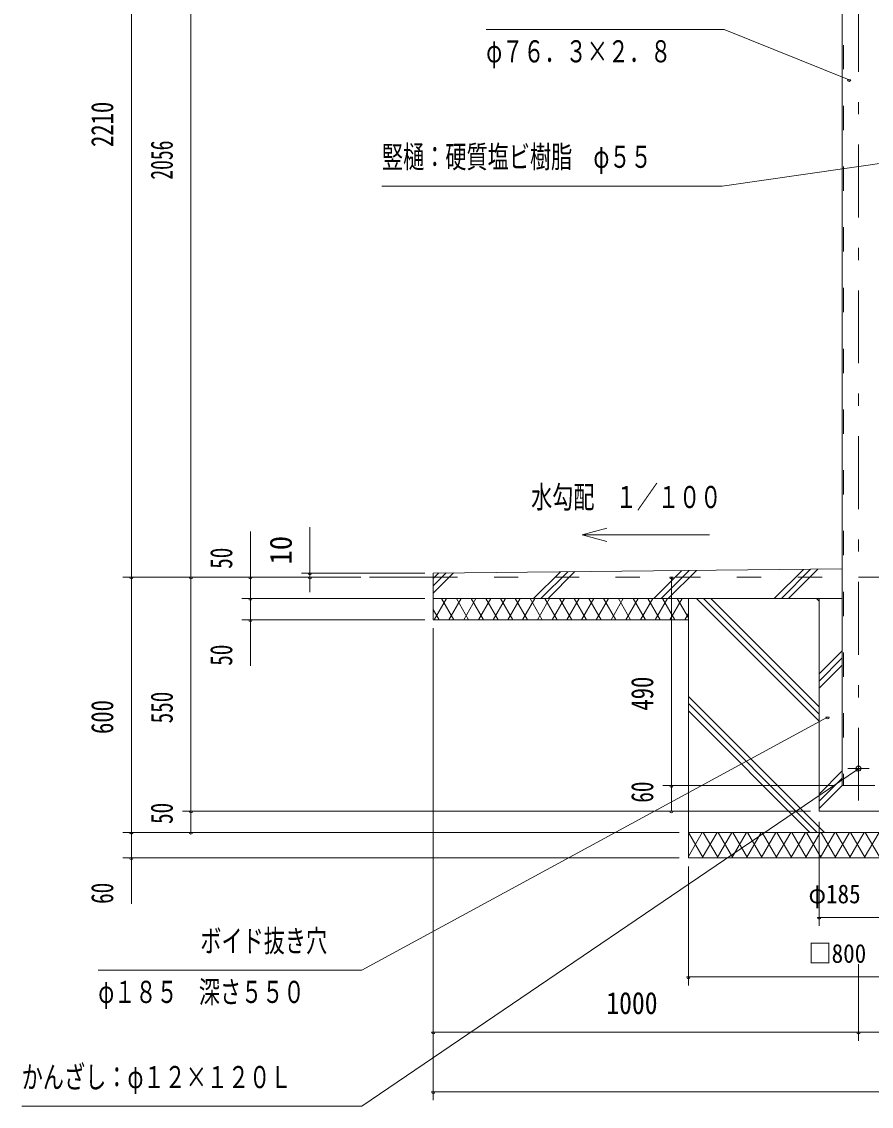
# Model space of a CAD drawing. Units: millimetres, scale not verified. Extents: x -32469 to 32469, y -14700 to 14700.
# Drawn here: x 11906 to 18899, y -3521 to 5406 of the extents above; entities that cross this region are included whole.
import ezdxf
from ezdxf.enums import TextEntityAlignment as Align

# ---------------------------------------------------------------- set-up
doc = ezdxf.new("R2010")
doc.units = ezdxf.units.MM
doc.header["$LTSCALE"] = 50
doc.linetypes.add('USER2', pattern=[10, 4, -6])
doc.linetypes.add('USER3', pattern=[24, 12, -5, 2, -5])
for name, color, linetype, lineweight in [('0-6_2-0BOLD', 7, 'Continuous', 18), ('0-7_2-1HIDDEN', 3, 'USER2', 18), ('0-8_2-2CENTER', 3, 'USER3', 18), ('0-A_2-5DIM', 3, 'Continuous', 18), ('0-B_2-6HATCH', 2, 'Continuous', 18)]:
    doc.layers.add(name, color=color, linetype=linetype, lineweight=lineweight)
doc.styles.add('ＭＳ ゴシック', font='')
doc.styles.get('ＭＳ ゴシック').set_extended_font_data('MS Gothic')

msp = doc.modelspace()

# ---------------------------------------------------------------- linework, layer by layer
at = {"layer": '0-6_2-0BOLD'}
for p, q in [((18659.96, -882.1), (18659.96, 5704.38)), ((15293.49, 867.9), (18659.96, 901.56)), ((14768.47, 832.9), (15293.48, 832.9)), ((15293.49, 482.9), (15293.49, 867.9)), ((18659.96, 657.9), (15293.49, 657.9)), ((17393.49, 482.9), (15293.49, 482.9)), ((18659.95, -882.1), (18927, -882.1)), ((20193.49, -1267.1), (17393.49, -1267.1))]:
    msp.add_line(p, q, dxfattribs=at)
for points in [[(20193.49, 657.9), (20193.49, -1477.1), (17393.49, -1477.1), (17393.49, 657.9)], [(18469.73, 657.9), (18469.73, -1092.1), (19117.24, -1092.1)]]:
    msp.add_lwpolyline(points, dxfattribs=at)
msp.add_circle((18793.49, -742.1), 21, dxfattribs=at)
at = {"layer": '0-7_2-1HIDDEN'}
for p, q in [((18669.76, 5714.18), (18669.76, -882.1)), ((15293.49, 832.9), (29293.48, 832.9))]:
    msp.add_line(p, q, dxfattribs=at)
at = {"layer": '0-7_2-1HIDDEN', "linetype": 'USER3'}
msp.add_line((18705.98, -742.1), (18880.99, -742.1), dxfattribs=at)
at = {"layer": '0-8_2-2CENTER'}
msp.add_line((18793.49, -1005.48), (18793.49, 8168.6), dxfattribs=at)
at = {"layer": '0-A_2-5DIM'}
for p, q in [((12808.47, 8567.9), (12808.47, -1330.09)), ((13298.47, -742.09), (13298.47, 8567.9)), ((15729.19, 5341.46), (17689.18, 5341.46)), ((17689.18, 5341.47), (18716.46, 4928.47)), ((18730.46, 4928.47), (18702.46, 4928.47)), ((13788.46, 1210.9), (13788.46, 104.9)), ((14278.47, 711.14), (14278.47, 1245.9)), ((16518.48, 1182.9), (17568.48, 1182.9)), ((14698.47, 832.9), (12738.46, 832.9)), ((12822.47, 832.9), (12794.47, 832.9)), ((12808.47, 832.9), (12808.47, -1855.1)), ((13312.47, 832.9), (13284.47, 832.9)), ((13298.46, -1267.1), (13298.46, 832.9)), ((13802.47, 832.9), (13774.47, 832.9)), ((15223.49, 867.9), (14208.47, 867.9)), ((14292.47, 867.9), (14264.47, 867.9)), ((14292.47, 832.9), (14264.47, 832.9)), ((17267.48, 832.9), (17239.48, 832.9)), ((17253.48, 832.9), (17253.48, -882.1)), ((13718.47, 657.9), (15223.49, 657.9)), ((13802.47, 657.9), (13774.47, 657.9)), ((15223.49, 482.9), (13718.47, 482.9)), ((13802.47, 482.9), (13774.47, 482.9)), ((15293.49, -3472.09), (15293.49, 412.9)), ((15293.49, 412.9), (15293.49, -2982.09)), ((14705.87, -2400.69), (18539.01, -319.02)), ((18553.01, -319.02), (18525.01, -319.02)), ((18784.38, -749.54), (14705.87, -3521.49)), ((18798.38, -749.54), (18770.38, -749.54)), ((17183.48, -882.1), (18589.95, -882.1)), ((17267.48, -882.1), (17239.48, -882.1)), ((17253.48, -882.1), (17253.48, -1092.1)), ((13228.46, -1092.1), (18338.48, -1092.1)), ((13312.47, -1092.1), (13284.47, -1092.1)), ((17183.48, -1092.1), (18399.73, -1092.1)), ((17267.48, -1092.1), (17239.48, -1092.1)), ((18469.73, -1180.63), (18469.73, -2037.1)), ((12738.46, -1267.1), (16374.32, -1267.1)), ((17318.49, -1267.09), (12738.47, -1267.09)), ((12822.47, -1267.09), (12794.47, -1267.09)), ((13312.47, -1267.09), (13284.47, -1267.09)), ((16547.88, -1477.1), (12738.46, -1477.1)), ((12738.47, -1477.09), (17318.49, -1477.09)), ((12822.47, -1477.09), (12794.47, -1477.09)), ((17393.49, -1547.1), (17393.49, -2527.1)), ((18483.73, -1967.1), (18455.73, -1967.1)), ((18469.73, -1967.1), (19117.24, -1967.1)), ((12535.87, -2400.69), (14705.87, -2400.69)), ((18793.49, -2352.1), (18793.49, -2982.1)), ((17407.49, -2457.1), (17379.49, -2457.1)), ((17393.49, -2457.1), (20193.49, -2457.1)), ((15307.49, -2912.09), (15279.49, -2912.09)), ((15307.49, -2912.09), (15279.49, -2912.09)), ((15293.49, -2912.09), (18793.49, -2912.09)), ((18807.49, -2912.09), (18779.49, -2912.09)), ((18793.49, -2912.09), (21593.49, -2912.09)), ((15307.49, -3402.09), (15279.49, -3402.09)), ((15293.49, -3402.09), (29293.48, -3402.09)), ((14705.87, -3521.49), (11905.87, -3521.49))]:
    msp.add_line(p, q, dxfattribs=at)
for points in [[(21863.19, 4656.75), (17670.82, 4053.32), (14870.81, 4053.32)], [(16721.32, 1128.55), (16518.48, 1182.9), (16721.32, 1237.25)]]:
    msp.add_lwpolyline(points, dxfattribs=at)
for centre in [(18716.46, 4928.47), (12808.47, 832.9), (13298.47, 832.9), (13788.47, 832.9), (14278.47, 867.9), (14278.47, 832.9), (17253.48, 832.9), (13788.47, 657.9), (13788.47, 482.9), (18539.01, -319.02), (18784.38, -749.54), (17253.48, -882.1), (13298.47, -1092.1), (17253.48, -1092.1), (12808.47, -1267.09), (13298.47, -1267.09), (12808.47, -1477.09), (18469.73, -1967.1), (17393.49, -2457.1), (15293.49, -2912.09), (15293.49, -2912.09), (18793.49, -2912.09), (15293.49, -3402.09)]:
    msp.add_arc(centre, 14, 180, 0, dxfattribs=at)
at = {"layer": '0-B_2-6HATCH'}
for p, q in [((18339.76, 898.36), (18099.3, 657.9)), ((18158.7, 657.9), (18399.76, 898.96)), ((18459.75, 899.56), (18218.09, 657.9)), ((15293.49, 703.15), (15459.91, 869.56)), ((15399.91, 868.96), (15293.49, 762.55)), ((15293.49, 821.94), (15339.91, 868.36)), ((16119.4, 657.9), (16339.86, 878.36)), ((16399.86, 878.96), (16178.8, 657.9)), ((16238.2, 657.9), (16459.86, 879.56)), ((17339.81, 888.36), (17109.35, 657.9)), ((17399.81, 888.96), (17168.75, 657.9)), ((17228.14, 657.9), (17459.81, 889.56)), ((15402.8, 657.9), (15301.77, 482.9)), ((15463.43, 482.9), (15362.39, 657.9)), ((15524.05, 657.9), (15423.01, 482.9)), ((15584.67, 482.9), (15483.64, 657.9)), ((15645.29, 657.9), (15544.25, 482.9)), ((15705.91, 482.9), (15604.88, 657.9)), ((15766.53, 657.9), (15665.5, 482.9)), ((15827.16, 482.9), (15726.12, 657.9)), ((15887.78, 657.9), (15786.74, 482.9)), ((15948.4, 482.9), (15847.37, 657.9)), ((16009.02, 657.9), (15907.99, 482.9)), ((16069.64, 482.9), (15968.61, 657.9)), ((16130.27, 657.9), (16029.23, 482.9)), ((16089.85, 657.9), (16190.89, 482.9)), ((16150.47, 482.9), (16251.51, 657.9)), ((16312.13, 482.9), (16211.1, 657.9)), ((16372.75, 657.9), (16271.72, 482.9)), ((16433.38, 482.9), (16332.34, 657.9)), ((16494, 657.9), (16392.96, 482.9)), ((16554.62, 482.9), (16453.58, 657.9)), ((16615.24, 657.9), (16514.21, 482.9)), ((16675.87, 482.9), (16574.83, 657.9)), ((16736.48, 657.9), (16635.45, 482.9)), ((16797.11, 482.9), (16696.07, 657.9)), ((16857.73, 657.9), (16756.69, 482.9)), ((16918.35, 482.9), (16817.32, 657.9)), ((16978.97, 657.9), (16877.94, 482.9)), ((17039.59, 482.9), (16938.56, 657.9)), ((17100.22, 657.9), (16999.18, 482.9)), ((17160.84, 482.9), (17059.8, 657.9)), ((17120.42, 482.9), (17221.46, 657.9)), ((17181.04, 657.9), (17282.08, 482.9)), ((17241.67, 482.9), (17342.7, 657.9)), ((17302.29, 657.9), (17393.49, 499.94)), ((17459.35, 657.9), (18469.73, -352.49)), ((17518.74, 657.9), (18469.73, -293.09)), ((17578.14, 657.9), (18469.73, -233.69)), ((18449.3, 657.9), (18469.73, 637.46)), ((15342.18, 482.9), (15293.49, 567.23)), ((17362.91, 482.9), (17393.49, 535.85)), ((18469.73, 38.39), (18659.95, 228.61)), ((18469.73, -21.01), (18659.95, 169.21)), ((18469.73, -80.4), (18659.95, 109.81)), ((17393.49, -147.39), (18513.19, -1267.1)), ((17393.49, -206.79), (18453.79, -1267.1)), ((17393.49, -266.19), (18394.4, -1267.1)), ((18469.73, -951.56), (18659.95, -761.34)), ((18469.73, -1010.96), (18659.95, -820.74)), ((18469.73, -1070.35), (18659.95, -880.14)), ((17393.49, -1465.32), (17507.92, -1267.1)), ((17394.88, -1267.1), (17516.12, -1477.1)), ((17507.93, -1477.1), (17629.17, -1267.1)), ((17516.12, -1267.1), (17637.36, -1477.1)), ((17629.17, -1477.1), (17750.41, -1267.1)), ((17637.37, -1267.1), (17758.61, -1477.1)), ((17750.41, -1477.1), (17871.66, -1267.1)), ((17758.61, -1267.1), (17879.85, -1477.1)), ((17871.66, -1477.1), (17992.9, -1267.1)), ((17879.85, -1267.1), (18001.1, -1477.1)), ((17992.9, -1477.1), (18114.14, -1267.1)), ((18001.1, -1267.1), (18122.34, -1477.1)), ((18114.14, -1477.1), (18235.39, -1267.1)), ((18122.34, -1267.1), (18243.58, -1477.1)), ((18235.39, -1477.1), (18356.63, -1267.1)), ((18243.58, -1267.1), (18364.83, -1477.1)), ((18356.63, -1477.1), (18477.87, -1267.1)), ((18364.83, -1267.1), (18486.07, -1477.1)), ((18477.87, -1477.1), (18599.12, -1267.1)), ((18486.07, -1267.1), (18607.31, -1477.1)), ((18599.12, -1477.1), (18720.36, -1267.1)), ((18607.31, -1267.1), (18728.56, -1477.1)), ((18720.36, -1477.1), (18841.6, -1267.1)), ((18728.56, -1267.1), (18849.8, -1477.1)), ((18841.61, -1477.1), (18962.85, -1267.1)), ((18849.8, -1267.1), (18971.04, -1477.1)), ((17393.49, -1474.69), (17394.88, -1477.1))]:
    msp.add_line(p, q, dxfattribs=at)

# ---------------------------------------------------------------- texts
at = {"layer": '0-A_2-5DIM', "color": 7, "style": 'ＭＳ ゴシック'}
for s, height, width, p in [('φ７６．３×２．８', 182.3, 0.7, (15729.19, 5016.33)), ('竪樋：硬質塩ビ樹脂\u3000φ５５', 182.3, 0.7, (14870.82, 4148.19)), ('水勾配\u3000１／１００', 182.3, 0.7, (16098.47, 1347.77)), ('φ185', 155, 0.9, (18382.24, -1897.1)), ('ボイド抜き穴', 182.3, 0.7, (13375.87, -2305.82)), ('□800', 155, 0.9, (18382.24, -2387.1)), ('φ１８５\u3000深さ５５０', 182.3, 0.7, (12535.88, -2725.82)), ('1000', 182.3, 0.85, (16717.99, -2817.22)), ('かんざし：φ１２×１２０Ｌ', 182.3, 0.7, (11905.87, -3426.62))]:
    msp.add_text(s, height=height, dxfattribs=dict(at, width=width)).set_placement(p, align=Align.BOTTOM_LEFT)
for s, width, p in [('2210', 0.75, (12713.6, 4374.9)), ('2056', 0.65, (13203.6, 4105.4)), ('10', 0.95, (14183.6, 937.9)), ('50', 0.7, (13693.6, 902.9)), ('50', 0.7, (13693.6, 104.9)), ('490', 0.75, (17158.61, -264.35)), ('550', 0.7, (13203.6, -369.35)), ('600', 0.75, (12713.6, -456.84)), ('60', 0.7, (17158.61, -1022.1)), ('50', 0.7, (13203.6, -1197.09)), ('60', 0.7, (12713.6, -1855.09))]:
    msp.add_text(s, height=182.3, rotation=90, dxfattribs=dict(at, width=width)).set_placement(p, align=Align.BOTTOM_LEFT)

doc.saveas('drawing.dxf')
